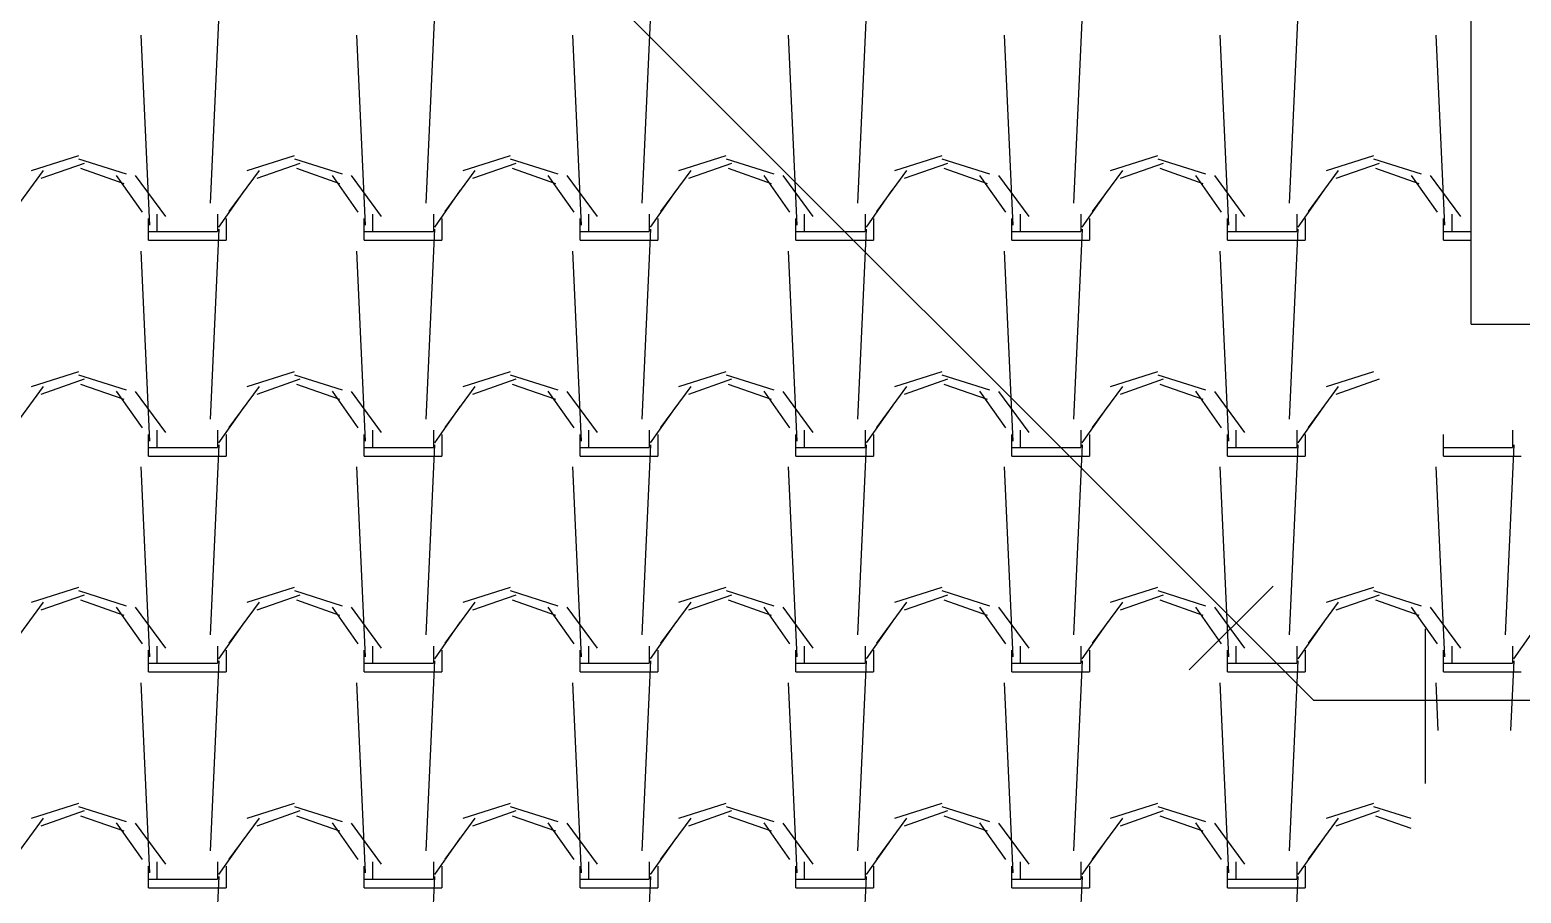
# Model space of a CAD drawing. Header units: millimetres. Extents: x 3923 to 4007, y 744 to 863.
# Drawn here: x 3934.634 to 3936.375, y 835.707 to 836.715 of the extents above; entities that cross this region are included whole.
import ezdxf

# ---------------------------------------------------------------- set-up
doc = ezdxf.new("R2010")
doc.units = ezdxf.units.MM
for name, color, linetype in [('-HIDRO', 8, 'Continuous'), ('CONEXÃO_HIDRÁULICA', 2, 'Continuous'), ('Esgoto', 5, 'Continuous')]:
    doc.layers.add(name, color=color, linetype=linetype)

msp = doc.modelspace()

# ---------------------------------------------------------------- linework, layer by layer
at = {"layer": '-HIDRO', "linetype": 'Continuous'}
for p, q in [((3936.3171, 836.3715), (3936.3171, 838.3035)), ((3934.845, 836.5128), (3934.8551, 836.7345)), ((3935.097, 836.5128), (3935.1071, 836.7345)), ((3935.349, 836.5128), (3935.3591, 836.7345)), ((3935.601, 836.5128), (3935.6111, 836.7345)), ((3935.853, 836.5128), (3935.8631, 836.7345)), ((3936.105, 836.5128), (3936.1151, 836.7345)), ((3934.7743, 836.4871), (3934.7642, 836.7088)), ((3935.0263, 836.4871), (3935.0162, 836.7088)), ((3935.2783, 836.4871), (3935.2682, 836.7088)), ((3935.5303, 836.4871), (3935.5202, 836.7088)), ((3935.7823, 836.4871), (3935.7722, 836.7088)), ((3936.0343, 836.4871), (3936.0242, 836.7088)), ((3936.2863, 836.4871), (3936.2762, 836.7088)), ((3934.691, 836.5681), (3934.6356, 836.5504)), ((3934.6976, 836.5592), (3934.6472, 836.5415)), ((3934.7471, 836.5465), (3934.6916, 836.5641)), ((3934.943, 836.5681), (3934.8876, 836.5504)), ((3934.9496, 836.5592), (3934.8992, 836.5415)), ((3934.9991, 836.5465), (3934.9436, 836.5641)), ((3935.195, 836.5681), (3935.1396, 836.5504)), ((3935.2016, 836.5592), (3935.1512, 836.5415)), ((3935.2511, 836.5465), (3935.1956, 836.5641)), ((3935.447, 836.5681), (3935.3916, 836.5504)), ((3935.4536, 836.5592), (3935.4032, 836.5415)), ((3935.5031, 836.5465), (3935.4476, 836.5641)), ((3935.699, 836.5681), (3935.6436, 836.5504)), ((3935.7056, 836.5592), (3935.6552, 836.5415)), ((3935.7551, 836.5465), (3935.6996, 836.5641)), ((3935.951, 836.5681), (3935.8956, 836.5504)), ((3935.9576, 836.5592), (3935.9072, 836.5415)), ((3936.0071, 836.5465), (3935.9516, 836.5641)), ((3936.203, 836.5681), (3936.1476, 836.5504)), ((3936.2096, 836.5592), (3936.1592, 836.5415)), ((3936.2591, 836.5465), (3936.2036, 836.5641)), ((3934.6499, 836.5509), (3934.6147, 836.503)), ((3934.7442, 836.5356), (3934.6938, 836.5532)), ((3934.7657, 836.5025), (3934.7355, 836.5453)), ((3934.7929, 836.4971), (3934.7576, 836.545)), ((3934.9019, 836.5509), (3934.8666, 836.503)), ((3934.9962, 836.5356), (3934.9458, 836.5532)), ((3935.0177, 836.5025), (3934.9875, 836.5453)), ((3935.0449, 836.4971), (3935.0096, 836.545)), ((3935.1539, 836.5509), (3935.1186, 836.503)), ((3935.2482, 836.5356), (3935.1978, 836.5532)), ((3935.2697, 836.5025), (3935.2395, 836.5453)), ((3935.2969, 836.4971), (3935.2616, 836.545)), ((3935.4059, 836.5509), (3935.3706, 836.503)), ((3935.5002, 836.5356), (3935.4498, 836.5532)), ((3935.5217, 836.5025), (3935.4915, 836.5453)), ((3935.5489, 836.4971), (3935.5136, 836.545)), ((3935.6579, 836.5509), (3935.6226, 836.503)), ((3935.7522, 836.5356), (3935.7018, 836.5532)), ((3935.7737, 836.5025), (3935.7435, 836.5453)), ((3935.8009, 836.4971), (3935.7656, 836.545)), ((3935.9099, 836.5509), (3935.8746, 836.503)), ((3936.0042, 836.5356), (3935.9538, 836.5532)), ((3936.0257, 836.5025), (3935.9955, 836.5453)), ((3936.0529, 836.4971), (3936.0176, 836.545)), ((3936.1619, 836.5509), (3936.1266, 836.503)), ((3936.2562, 836.5356), (3936.2058, 836.5532)), ((3936.2777, 836.5025), (3936.2475, 836.5453)), ((3936.3049, 836.4971), (3936.2696, 836.545)), ((3934.8848, 836.5279), (3934.8546, 836.485)), ((3935.1368, 836.5279), (3935.1066, 836.485)), ((3935.3888, 836.5279), (3935.3586, 836.485)), ((3935.6408, 836.5279), (3935.6106, 836.485)), ((3935.8929, 836.5279), (3935.8626, 836.485)), ((3936.1449, 836.5279), (3936.1146, 836.485)), ((3934.7727, 836.4696), (3934.7727, 836.4948)), ((3934.7828, 836.4797), (3934.7828, 836.4998)), ((3934.8534, 836.4998), (3934.8534, 836.4797)), ((3934.8634, 836.4948), (3934.8634, 836.4696)), ((3935.0247, 836.4696), (3935.0247, 836.4948)), ((3935.0348, 836.4797), (3935.0348, 836.4998)), ((3935.1054, 836.4998), (3935.1054, 836.4797)), ((3935.1154, 836.4948), (3935.1154, 836.4696)), ((3935.2767, 836.4696), (3935.2767, 836.4948)), ((3935.2868, 836.4797), (3935.2868, 836.4998)), ((3935.3574, 836.4998), (3935.3574, 836.4797)), ((3935.3674, 836.4948), (3935.3674, 836.4696)), ((3935.5287, 836.4696), (3935.5287, 836.4948)), ((3935.5388, 836.4797), (3935.5388, 836.4998)), ((3935.6094, 836.4998), (3935.6094, 836.4797)), ((3935.6194, 836.4948), (3935.6194, 836.4696)), ((3935.7807, 836.4696), (3935.7807, 836.4948)), ((3935.7908, 836.4797), (3935.7908, 836.4998)), ((3935.8614, 836.4998), (3935.8614, 836.4797)), ((3935.8714, 836.4948), (3935.8714, 836.4696)), ((3936.0327, 836.4696), (3936.0327, 836.4948)), ((3936.0428, 836.4797), (3936.0428, 836.4998)), ((3936.1134, 836.4998), (3936.1134, 836.4797)), ((3936.1234, 836.4948), (3936.1234, 836.4696)), ((3936.2847, 836.4696), (3936.2847, 836.4948)), ((3936.2948, 836.4797), (3936.2948, 836.4998)), ((3934.7727, 836.4797), (3934.7828, 836.4797)), ((3934.7727, 836.4696), (3934.7828, 836.4696)), ((3934.7828, 836.4797), (3934.8534, 836.4797)), ((3934.7828, 836.4696), (3934.8634, 836.4696)), ((3934.845, 836.2608), (3934.8551, 836.4825)), ((3935.0247, 836.4797), (3935.0348, 836.4797)), ((3935.0247, 836.4696), (3935.0348, 836.4696)), ((3935.0348, 836.4797), (3935.1054, 836.4797)), ((3935.0348, 836.4696), (3935.1154, 836.4696)), ((3935.097, 836.2608), (3935.1071, 836.4825)), ((3935.2767, 836.4797), (3935.2868, 836.4797)), ((3935.2767, 836.4696), (3935.2868, 836.4696)), ((3935.2868, 836.4797), (3935.3574, 836.4797)), ((3935.2868, 836.4696), (3935.3674, 836.4696)), ((3935.349, 836.2608), (3935.3591, 836.4825)), ((3935.5287, 836.4797), (3935.5388, 836.4797)), ((3935.5287, 836.4696), (3935.5388, 836.4696)), ((3935.5388, 836.4797), (3935.6094, 836.4797)), ((3935.5388, 836.4696), (3935.6194, 836.4696)), ((3935.601, 836.2608), (3935.6111, 836.4825)), ((3935.7807, 836.4797), (3935.7908, 836.4797)), ((3935.7807, 836.4696), (3935.7908, 836.4696)), ((3935.7908, 836.4797), (3935.8614, 836.4797)), ((3935.7908, 836.4696), (3935.8714, 836.4696)), ((3935.853, 836.2608), (3935.8631, 836.4825)), ((3936.0327, 836.4797), (3936.0428, 836.4797)), ((3936.0327, 836.4696), (3936.0428, 836.4696)), ((3936.0428, 836.4797), (3936.1134, 836.4797)), ((3936.0428, 836.4696), (3936.1234, 836.4696)), ((3936.105, 836.2608), (3936.1151, 836.4825)), ((3936.2847, 836.4797), (3936.2948, 836.4797)), ((3936.2847, 836.4696), (3936.2948, 836.4696)), ((3936.2948, 836.4797), (3936.3171, 836.4797)), ((3936.2948, 836.4696), (3936.3171, 836.4696)), ((3934.7743, 836.2351), (3934.7642, 836.4568)), ((3935.0263, 836.2351), (3935.0162, 836.4568)), ((3935.2783, 836.2351), (3935.2682, 836.4568)), ((3935.5303, 836.2351), (3935.5202, 836.4568)), ((3935.7823, 836.2351), (3935.7722, 836.4568)), ((3936.0343, 836.2351), (3936.0242, 836.4568)), ((3936.3171, 836.3715), (3938.5851, 836.3715)), ((3934.691, 836.3161), (3934.6356, 836.2984)), ((3934.7471, 836.2945), (3934.6916, 836.3121)), ((3934.943, 836.3161), (3934.8876, 836.2984)), ((3934.9991, 836.2945), (3934.9436, 836.3121)), ((3935.195, 836.3161), (3935.1396, 836.2984)), ((3935.2511, 836.2945), (3935.1956, 836.3121)), ((3935.447, 836.3161), (3935.3916, 836.2984)), ((3935.5031, 836.2945), (3935.4476, 836.3121)), ((3935.699, 836.3161), (3935.6436, 836.2984)), ((3935.7551, 836.2945), (3935.6996, 836.3121)), ((3935.951, 836.3161), (3935.8956, 836.2984)), ((3936.0071, 836.2945), (3935.9516, 836.3121)), ((3936.203, 836.3161), (3936.1476, 836.2984)), ((3934.6499, 836.2989), (3934.6146, 836.251)), ((3934.6976, 836.3072), (3934.6472, 836.2895)), ((3934.7442, 836.2836), (3934.6938, 836.3012)), ((3934.7657, 836.2505), (3934.7355, 836.2933)), ((3934.7929, 836.2451), (3934.7576, 836.293)), ((3934.9019, 836.2989), (3934.8666, 836.251)), ((3934.9496, 836.3072), (3934.8992, 836.2895)), ((3934.9962, 836.2836), (3934.9458, 836.3012)), ((3935.0177, 836.2505), (3934.9875, 836.2933)), ((3935.0449, 836.2451), (3935.0096, 836.293)), ((3935.1539, 836.2989), (3935.1186, 836.251)), ((3935.2016, 836.3072), (3935.1512, 836.2895)), ((3935.2482, 836.2836), (3935.1978, 836.3012)), ((3935.2697, 836.2505), (3935.2395, 836.2933)), ((3935.2969, 836.2451), (3935.2616, 836.293)), ((3935.4059, 836.2989), (3935.3706, 836.251)), ((3935.4536, 836.3072), (3935.4032, 836.2895)), ((3935.5002, 836.2836), (3935.4498, 836.3012)), ((3935.5217, 836.2505), (3935.4915, 836.2933)), ((3935.5489, 836.2451), (3935.5136, 836.293)), ((3935.6579, 836.2989), (3935.6226, 836.251)), ((3935.7056, 836.3072), (3935.6552, 836.2895)), ((3935.7522, 836.2836), (3935.7018, 836.3012)), ((3935.7737, 836.2505), (3935.7435, 836.2933)), ((3935.8009, 836.2451), (3935.7656, 836.293)), ((3935.9099, 836.2989), (3935.8746, 836.251)), ((3935.9576, 836.3072), (3935.9072, 836.2895)), ((3936.0042, 836.2836), (3935.9538, 836.3012)), ((3936.0257, 836.2505), (3935.9955, 836.2933)), ((3936.0529, 836.2451), (3936.0176, 836.293)), ((3936.1619, 836.2989), (3936.1266, 836.251)), ((3936.2096, 836.3072), (3936.1592, 836.2895)), ((3934.8848, 836.2759), (3934.8546, 836.233)), ((3935.1368, 836.2759), (3935.1066, 836.233)), ((3935.3888, 836.2759), (3935.3586, 836.233)), ((3935.6409, 836.2759), (3935.6106, 836.233)), ((3935.8929, 836.2759), (3935.8626, 836.233)), ((3936.1449, 836.2759), (3936.1146, 836.233)), ((3934.7727, 836.2176), (3934.7727, 836.2428)), ((3934.7828, 836.2277), (3934.7828, 836.2478)), ((3934.8534, 836.2478), (3934.8534, 836.2277)), ((3934.8634, 836.2428), (3934.8634, 836.2176)), ((3935.0247, 836.2176), (3935.0247, 836.2428)), ((3935.0348, 836.2277), (3935.0348, 836.2478)), ((3935.1054, 836.2478), (3935.1054, 836.2277)), ((3935.1154, 836.2428), (3935.1154, 836.2176)), ((3935.2767, 836.2176), (3935.2767, 836.2428)), ((3935.2868, 836.2277), (3935.2868, 836.2478)), ((3935.3574, 836.2478), (3935.3574, 836.2277)), ((3935.3674, 836.2428), (3935.3674, 836.2176)), ((3935.5287, 836.2176), (3935.5287, 836.2428)), ((3935.5388, 836.2277), (3935.5388, 836.2478)), ((3935.6094, 836.2478), (3935.6094, 836.2277)), ((3935.6194, 836.2428), (3935.6194, 836.2176)), ((3935.7807, 836.2176), (3935.7807, 836.2428)), ((3935.7908, 836.2277), (3935.7908, 836.2478)), ((3935.8614, 836.2478), (3935.8614, 836.2277)), ((3935.8714, 836.2428), (3935.8714, 836.2176)), ((3936.0327, 836.2176), (3936.0327, 836.2428)), ((3936.0428, 836.2277), (3936.0428, 836.2478)), ((3936.1134, 836.2478), (3936.1134, 836.2277)), ((3936.1234, 836.2428), (3936.1234, 836.2176)), ((3936.2847, 836.2176), (3936.2847, 836.2428)), ((3936.3654, 836.2478), (3936.3654, 836.2277)), ((3934.7727, 836.2277), (3934.7828, 836.2277)), ((3934.7828, 836.2277), (3934.8534, 836.2277)), ((3934.845, 836.0088), (3934.8551, 836.2305)), ((3935.0247, 836.2277), (3935.0348, 836.2277)), ((3935.0348, 836.2277), (3935.1054, 836.2277)), ((3935.097, 836.0088), (3935.1071, 836.2305)), ((3935.2767, 836.2277), (3935.2868, 836.2277)), ((3935.2868, 836.2277), (3935.3574, 836.2277)), ((3935.349, 836.0088), (3935.3591, 836.2305)), ((3935.5287, 836.2277), (3935.5388, 836.2277)), ((3935.5388, 836.2277), (3935.6094, 836.2277)), ((3935.601, 836.0088), (3935.6111, 836.2305)), ((3935.7807, 836.2277), (3935.7908, 836.2277)), ((3935.7908, 836.2277), (3935.8614, 836.2277)), ((3935.853, 836.0088), (3935.8631, 836.2305)), ((3936.0327, 836.2277), (3936.0428, 836.2277)), ((3936.0428, 836.2277), (3936.1134, 836.2277)), ((3936.105, 836.0087), (3936.1151, 836.2305)), ((3936.2847, 836.2277), (3936.2948, 836.2277)), ((3936.2948, 836.2277), (3936.3654, 836.2277)), ((3936.357, 836.0087), (3936.3671, 836.2305)), ((3934.7727, 836.2176), (3934.7828, 836.2176)), ((3934.7828, 836.2176), (3934.8634, 836.2176)), ((3935.0247, 836.2176), (3935.0348, 836.2176)), ((3935.0348, 836.2176), (3935.1154, 836.2176)), ((3935.2767, 836.2176), (3935.2868, 836.2176)), ((3935.2868, 836.2176), (3935.3674, 836.2176)), ((3935.5287, 836.2176), (3935.5388, 836.2176)), ((3935.5388, 836.2176), (3935.6194, 836.2176)), ((3935.7807, 836.2176), (3935.7908, 836.2176)), ((3935.7908, 836.2176), (3935.8714, 836.2176)), ((3936.0327, 836.2176), (3936.0428, 836.2176)), ((3936.0428, 836.2176), (3936.1234, 836.2176)), ((3936.2847, 836.2176), (3936.2948, 836.2176)), ((3936.2948, 836.2176), (3936.3754, 836.2176)), ((3934.7743, 835.9831), (3934.7642, 836.2048)), ((3935.0263, 835.9831), (3935.0162, 836.2048)), ((3935.2783, 835.9831), (3935.2682, 836.2048)), ((3935.5303, 835.9831), (3935.5202, 836.2048)), ((3935.7823, 835.9831), (3935.7722, 836.2048)), ((3936.0343, 835.9831), (3936.0242, 836.2048)), ((3936.2863, 835.9831), (3936.2762, 836.2048)), ((3934.691, 836.0641), (3934.6356, 836.0464)), ((3934.6976, 836.0552), (3934.6472, 836.0375)), ((3934.7471, 836.0425), (3934.6916, 836.0601)), ((3934.7442, 836.0316), (3934.6938, 836.0492)), ((3934.943, 836.0641), (3934.8876, 836.0464)), ((3934.9496, 836.0552), (3934.8992, 836.0375)), ((3934.9991, 836.0425), (3934.9436, 836.0601)), ((3934.9962, 836.0316), (3934.9458, 836.0492)), ((3935.195, 836.0641), (3935.1396, 836.0464)), ((3935.2016, 836.0552), (3935.1512, 836.0375)), ((3935.2511, 836.0425), (3935.1956, 836.0601)), ((3935.2482, 836.0316), (3935.1978, 836.0492)), ((3935.447, 836.0641), (3935.3916, 836.0464)), ((3935.4536, 836.0552), (3935.4032, 836.0375)), ((3935.5031, 836.0425), (3935.4476, 836.0601)), ((3935.5002, 836.0316), (3935.4498, 836.0492)), ((3935.699, 836.0641), (3935.6436, 836.0464)), ((3935.7056, 836.0552), (3935.6552, 836.0375)), ((3935.7551, 836.0425), (3935.6996, 836.0601)), ((3935.7522, 836.0316), (3935.7018, 836.0492)), ((3935.951, 836.0641), (3935.8956, 836.0464)), ((3935.9575, 836.0552), (3935.9071, 836.0375)), ((3936.0071, 836.0425), (3935.9516, 836.0601)), ((3936.0042, 836.0316), (3935.9538, 836.0492)), ((3936.203, 836.0641), (3936.1476, 836.0464)), ((3936.2095, 836.0552), (3936.1591, 836.0375)), ((3936.2591, 836.0425), (3936.2036, 836.0601)), ((3936.2562, 836.0316), (3936.2058, 836.0492)), ((3934.6499, 836.0469), (3934.6146, 835.999)), ((3934.7657, 835.9985), (3934.7355, 836.0413)), ((3934.7929, 835.9931), (3934.7576, 836.041)), ((3934.9019, 836.0469), (3934.8666, 835.999)), ((3935.0177, 835.9985), (3934.9875, 836.0413)), ((3935.0449, 835.9931), (3935.0096, 836.041)), ((3935.1539, 836.0469), (3935.1186, 835.999)), ((3935.2697, 835.9985), (3935.2395, 836.0413)), ((3935.2969, 835.9931), (3935.2616, 836.041)), ((3935.4059, 836.0469), (3935.3706, 835.999)), ((3935.5217, 835.9985), (3935.4915, 836.0413)), ((3935.5489, 835.9931), (3935.5136, 836.041)), ((3935.6579, 836.0469), (3935.6226, 835.999)), ((3935.7737, 835.9985), (3935.7435, 836.0413)), ((3935.8009, 835.9931), (3935.7656, 836.041)), ((3935.9099, 836.0469), (3935.8746, 835.999)), ((3936.0257, 835.9985), (3935.9955, 836.0413)), ((3936.0529, 835.9931), (3936.0176, 836.041)), ((3936.1619, 836.0469), (3936.1266, 835.999)), ((3936.2777, 835.9985), (3936.2475, 836.0413)), ((3936.3049, 835.9931), (3936.2696, 836.041)), ((3934.8848, 836.0239), (3934.8546, 835.981)), ((3935.1368, 836.0239), (3935.1066, 835.981)), ((3935.3888, 836.0239), (3935.3586, 835.981)), ((3935.6409, 836.0239), (3935.6106, 835.981)), ((3935.8929, 836.0239), (3935.8626, 835.981)), ((3936.1449, 836.0239), (3936.1146, 835.981)), ((3936.3969, 836.0239), (3936.3666, 835.981)), ((3934.7727, 835.9656), (3934.7727, 835.9908)), ((3934.7828, 835.9757), (3934.7828, 835.9958)), ((3934.8534, 835.9958), (3934.8534, 835.9757)), ((3934.8634, 835.9908), (3934.8634, 835.9656)), ((3935.0247, 835.9656), (3935.0247, 835.9908)), ((3935.0348, 835.9757), (3935.0348, 835.9958)), ((3935.1054, 835.9958), (3935.1054, 835.9757)), ((3935.1154, 835.9908), (3935.1154, 835.9656)), ((3935.2767, 835.9656), (3935.2767, 835.9908)), ((3935.2868, 835.9757), (3935.2868, 835.9958)), ((3935.3574, 835.9958), (3935.3574, 835.9757)), ((3935.3674, 835.9908), (3935.3674, 835.9656)), ((3935.5287, 835.9656), (3935.5287, 835.9908)), ((3935.5388, 835.9757), (3935.5388, 835.9958)), ((3935.6094, 835.9958), (3935.6094, 835.9757)), ((3935.6194, 835.9908), (3935.6194, 835.9656)), ((3935.7807, 835.9656), (3935.7807, 835.9908)), ((3935.7908, 835.9757), (3935.7908, 835.9958)), ((3935.8614, 835.9958), (3935.8614, 835.9757)), ((3935.8714, 835.9908), (3935.8714, 835.9656)), ((3936.0327, 835.9656), (3936.0327, 835.9908)), ((3936.0428, 835.9757), (3936.0428, 835.9958)), ((3936.1134, 835.9958), (3936.1134, 835.9757)), ((3936.1234, 835.9908), (3936.1234, 835.9656)), ((3936.2847, 835.9656), (3936.2847, 835.9908)), ((3936.2948, 835.9757), (3936.2948, 835.9958)), ((3936.3654, 835.9958), (3936.3654, 835.9757)), ((3934.7727, 835.9757), (3934.7828, 835.9757)), ((3934.7727, 835.9656), (3934.7828, 835.9656)), ((3934.7828, 835.9757), (3934.8534, 835.9757)), ((3934.7828, 835.9656), (3934.8634, 835.9656)), ((3934.845, 835.7568), (3934.8551, 835.9785)), ((3935.0247, 835.9757), (3935.0348, 835.9757)), ((3935.0247, 835.9656), (3935.0348, 835.9656)), ((3935.0348, 835.9757), (3935.1054, 835.9757)), ((3935.0348, 835.9656), (3935.1154, 835.9656)), ((3935.097, 835.7568), (3935.1071, 835.9785)), ((3935.2767, 835.9757), (3935.2868, 835.9757)), ((3935.2767, 835.9656), (3935.2868, 835.9656)), ((3935.2868, 835.9757), (3935.3574, 835.9757)), ((3935.2868, 835.9656), (3935.3674, 835.9656)), ((3935.349, 835.7568), (3935.3591, 835.9785)), ((3935.5287, 835.9757), (3935.5388, 835.9757)), ((3935.5287, 835.9656), (3935.5388, 835.9656)), ((3935.5388, 835.9757), (3935.6094, 835.9757)), ((3935.5388, 835.9656), (3935.6194, 835.9656)), ((3935.601, 835.7568), (3935.6111, 835.9785)), ((3935.7807, 835.9757), (3935.7908, 835.9757)), ((3935.7807, 835.9656), (3935.7908, 835.9656)), ((3935.7908, 835.9757), (3935.8614, 835.9757)), ((3935.7908, 835.9656), (3935.8714, 835.9656)), ((3935.853, 835.7568), (3935.8631, 835.9785)), ((3936.0327, 835.9757), (3936.0428, 835.9757)), ((3936.0327, 835.9656), (3936.0428, 835.9656)), ((3936.0428, 835.9757), (3936.1134, 835.9757)), ((3936.0428, 835.9656), (3936.1234, 835.9656)), ((3936.105, 835.7567), (3936.1151, 835.9785)), ((3936.2847, 835.9757), (3936.2948, 835.9757)), ((3936.2847, 835.9656), (3936.2948, 835.9656)), ((3936.2948, 835.9757), (3936.3654, 835.9757)), ((3936.2948, 835.9656), (3936.3754, 835.9656)), ((3936.3634, 835.8972), (3936.3671, 835.9785)), ((3934.7743, 835.7311), (3934.7642, 835.9528)), ((3935.0263, 835.7311), (3935.0162, 835.9528)), ((3935.2783, 835.7311), (3935.2682, 835.9528)), ((3935.5303, 835.7311), (3935.5202, 835.9528)), ((3935.7823, 835.7311), (3935.7722, 835.9528)), ((3936.0343, 835.7311), (3936.0242, 835.9528)), ((3936.2787, 835.8972), (3936.2762, 835.9528)), ((3934.691, 835.8121), (3934.6356, 835.7944)), ((3934.7471, 835.7905), (3934.6916, 835.8081)), ((3934.943, 835.8121), (3934.8876, 835.7944)), ((3934.9991, 835.7905), (3934.9436, 835.8081)), ((3935.195, 835.8121), (3935.1396, 835.7944)), ((3935.2511, 835.7905), (3935.1956, 835.8081)), ((3935.447, 835.8121), (3935.3916, 835.7944)), ((3935.5031, 835.7905), (3935.4476, 835.8081)), ((3935.699, 835.8121), (3935.6436, 835.7944)), ((3935.7551, 835.7905), (3935.6996, 835.8081)), ((3935.951, 835.8121), (3935.8956, 835.7944)), ((3936.0071, 835.7905), (3935.9516, 835.8081)), ((3936.203, 835.8121), (3936.1476, 835.7944)), ((3936.2471, 835.7943), (3936.2036, 835.8081)), ((3934.6499, 835.7949), (3934.6146, 835.747)), ((3934.6976, 835.8032), (3934.6472, 835.7855)), ((3934.7442, 835.7796), (3934.6938, 835.7972)), ((3934.7657, 835.7465), (3934.7355, 835.7893)), ((3934.7929, 835.7411), (3934.7576, 835.789)), ((3934.9019, 835.7949), (3934.8666, 835.747)), ((3934.9496, 835.8032), (3934.8992, 835.7855)), ((3934.9962, 835.7796), (3934.9458, 835.7972)), ((3935.0177, 835.7465), (3934.9875, 835.7893)), ((3935.0449, 835.7411), (3935.0096, 835.789)), ((3935.1539, 835.7949), (3935.1186, 835.747)), ((3935.2015, 835.8032), (3935.1511, 835.7855)), ((3935.2482, 835.7796), (3935.1978, 835.7972)), ((3935.2697, 835.7465), (3935.2395, 835.7893)), ((3935.2969, 835.7411), (3935.2616, 835.789)), ((3935.4059, 835.7949), (3935.3706, 835.747)), ((3935.4535, 835.8032), (3935.4031, 835.7855)), ((3935.5002, 835.7796), (3935.4498, 835.7972)), ((3935.5217, 835.7465), (3935.4915, 835.7893)), ((3935.5489, 835.7411), (3935.5136, 835.789)), ((3935.6579, 835.7949), (3935.6226, 835.747)), ((3935.7055, 835.8032), (3935.6551, 835.7855)), ((3935.7522, 835.7796), (3935.7018, 835.7972)), ((3935.7737, 835.7465), (3935.7435, 835.7893)), ((3935.8009, 835.7411), (3935.7656, 835.789)), ((3935.9099, 835.7949), (3935.8746, 835.747)), ((3935.9575, 835.8032), (3935.9071, 835.7855)), ((3936.0042, 835.7796), (3935.9538, 835.7972)), ((3936.0257, 835.7465), (3935.9955, 835.7893)), ((3936.0529, 835.7411), (3936.0176, 835.789)), ((3936.1619, 835.7949), (3936.1266, 835.747)), ((3936.2095, 835.8032), (3936.1591, 835.7855)), ((3936.2471, 835.7828), (3936.2058, 835.7972)), ((3934.8848, 835.7719), (3934.8546, 835.729)), ((3935.1368, 835.7719), (3935.1066, 835.729)), ((3935.3889, 835.7719), (3935.3586, 835.729)), ((3935.6409, 835.7719), (3935.6106, 835.729)), ((3935.8929, 835.7719), (3935.8626, 835.729)), ((3936.1449, 835.7719), (3936.1146, 835.729)), ((3934.7727, 835.7136), (3934.7727, 835.7388)), ((3934.7828, 835.7237), (3934.7828, 835.7438)), ((3934.8534, 835.7438), (3934.8534, 835.7237)), ((3934.8634, 835.7388), (3934.8634, 835.7136)), ((3935.0247, 835.7136), (3935.0247, 835.7388)), ((3935.0348, 835.7237), (3935.0348, 835.7438)), ((3935.1054, 835.7438), (3935.1054, 835.7237)), ((3935.1154, 835.7388), (3935.1154, 835.7136)), ((3935.2767, 835.7136), (3935.2767, 835.7388)), ((3935.2868, 835.7237), (3935.2868, 835.7438)), ((3935.3574, 835.7438), (3935.3574, 835.7237)), ((3935.3674, 835.7388), (3935.3674, 835.7136)), ((3935.5287, 835.7136), (3935.5287, 835.7388)), ((3935.5388, 835.7237), (3935.5388, 835.7438)), ((3935.6094, 835.7438), (3935.6094, 835.7237)), ((3935.6194, 835.7388), (3935.6194, 835.7136)), ((3935.7807, 835.7136), (3935.7807, 835.7388)), ((3935.7908, 835.7237), (3935.7908, 835.7438)), ((3935.8614, 835.7438), (3935.8614, 835.7237)), ((3935.8714, 835.7388), (3935.8714, 835.7136)), ((3936.0327, 835.7136), (3936.0327, 835.7388)), ((3936.0428, 835.7237), (3936.0428, 835.7438)), ((3936.1134, 835.7438), (3936.1134, 835.7237)), ((3936.1234, 835.7388), (3936.1234, 835.7136)), ((3934.7727, 835.7237), (3934.7828, 835.7237)), ((3934.7828, 835.7237), (3934.8534, 835.7237)), ((3934.845, 835.5048), (3934.8551, 835.7265)), ((3935.0247, 835.7237), (3935.0348, 835.7237)), ((3935.0348, 835.7237), (3935.1054, 835.7237)), ((3935.097, 835.5048), (3935.1071, 835.7265)), ((3935.2767, 835.7237), (3935.2868, 835.7237)), ((3935.2868, 835.7237), (3935.3574, 835.7237)), ((3935.349, 835.5048), (3935.3591, 835.7265)), ((3935.5287, 835.7237), (3935.5388, 835.7237)), ((3935.5388, 835.7237), (3935.6094, 835.7237)), ((3935.601, 835.5048), (3935.6111, 835.7265)), ((3935.7807, 835.7237), (3935.7908, 835.7237)), ((3935.7908, 835.7237), (3935.8614, 835.7237)), ((3935.853, 835.5048), (3935.8631, 835.7265)), ((3936.0327, 835.7237), (3936.0428, 835.7237)), ((3936.0428, 835.7237), (3936.1134, 835.7237)), ((3936.105, 835.5047), (3936.1151, 835.7265)), ((3934.7727, 835.7136), (3934.7828, 835.7136)), ((3934.7828, 835.7136), (3934.8634, 835.7136)), ((3935.0247, 835.7136), (3935.0348, 835.7136)), ((3935.0348, 835.7136), (3935.1154, 835.7136)), ((3935.2767, 835.7136), (3935.2868, 835.7136)), ((3935.2868, 835.7136), (3935.3674, 835.7136)), ((3935.5287, 835.7136), (3935.5388, 835.7136)), ((3935.5388, 835.7136), (3935.6194, 835.7136)), ((3935.7807, 835.7136), (3935.7908, 835.7136)), ((3935.7908, 835.7136), (3935.8714, 835.7136)), ((3936.0327, 835.7136), (3936.0428, 835.7136)), ((3936.0428, 835.7136), (3936.1234, 835.7136))]:
    msp.add_line(p, q, dxfattribs=at)
at = {"layer": 'CONEXÃO_HIDRÁULICA'}
for p, q in [((3936.0859, 836.0658), (3935.988, 835.9679)), ((3936.1333, 835.9322), (3936.043, 836.0225)), ((3936.2632, 836.0159), (3936.2632, 835.8352)), ((3936.2632, 835.9322), (3936.1333, 835.9322))]:
    msp.add_line(p, q, dxfattribs=at)
at = {"layer": 'Esgoto'}
for p, q in [((3932.6127, 839.4527), (3936.043, 836.0225)), ((3938.5722, 835.9322), (3936.2632, 835.9322))]:
    msp.add_line(p, q, dxfattribs=at)

doc.saveas('drawing.dxf')
